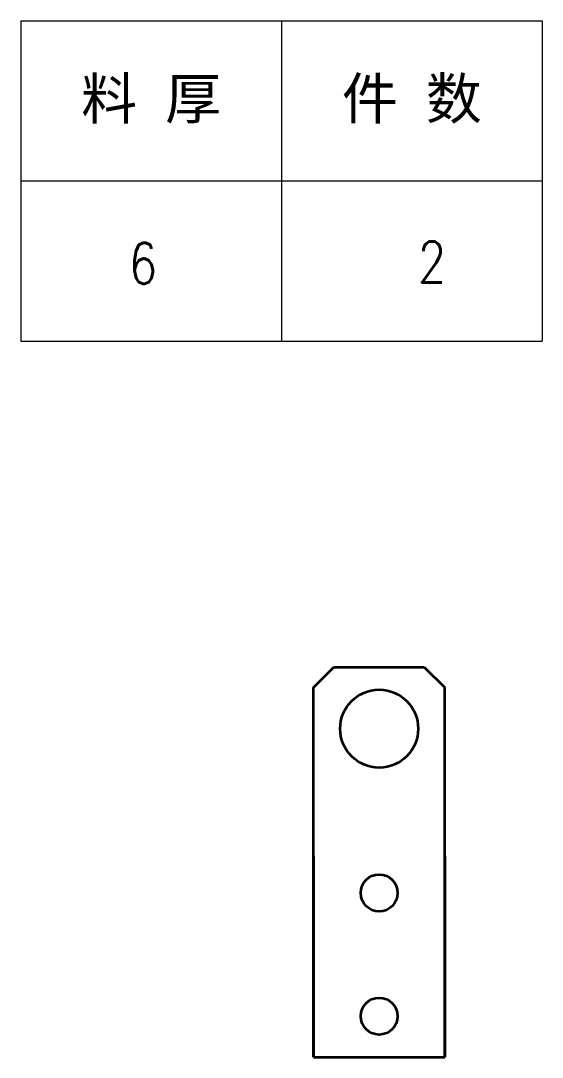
# Model space of a CAD drawing. Header units: millimetres. Extents: x 1333 to 104182, y -62616 to -5704.
# Drawn here: x 50996.4 to 51123.4, y -61692.1 to -61439.8 of the extents above; entities that cross this region are included whole.
import ezdxf
from ezdxf.enums import TextEntityAlignment as Align

# ---------------------------------------------------------------- set-up
doc = ezdxf.new("R2010")
doc.units = ezdxf.units.MM
doc.header["$LTSCALE"] = 0.5
doc.layers.add('标注线', color=3, linetype='Continuous', lineweight=18)
doc.styles.add('DIM', font='romans.shx', dxfattribs={"width": 0.8, "bigfont": 'bigfont.shx'})
doc.styles.get("Standard").update_dxf_attribs({"font": 'simplex.shx'})

# ---------------------------------------------------------------- blocks, each defined once
blk = doc.blocks.new('*T177')
at = {"color": 0, "linetype": 'ByBlock', "lineweight": -2, "transparency": 16777216}
for p, q in [((0, 0), (127, 0)), ((0, 0), (0, -78)), ((63.5, 0), (63.5, -78)), ((127, 0), (127, -78)), ((0, -39), (127, -39)), ((0, -78), (127, -78))]:
    blk.add_line(p, q, dxfattribs=at)
at = {"color": 0, "transparency": 16777216, "char_height": 10, "width": 60.5, "attachment_point": 5}
for s, insert in [('{\\fSimSun|b0|i0|c134|p2;料 厚}', (31.75, -19.5)), ('{\\fSimSun|b0|i0|c134|p2;件 数}', (95.25, -19.5))]:
    blk.add_mtext(s, dxfattribs=dict(at, insert=insert))
blk = doc.blocks.new('拆图参数')
blk.add_blockref('*T177', (-63.5, 78))
at = {"style": 'DIM', "width": 0.8}
blk.add_attdef('6', text='', height=10, dxfattribs=at).set_placement((-37.13, 18.91), align=Align.MIDDLE_LEFT)
blk.add_attdef('1', text='', height=10, dxfattribs=at).set_placement((36.65, 19.27), align=Align.MIDDLE_CENTER)

msp = doc.modelspace()

# ---------------------------------------------------------------- linework, layer by layer
at = {"lineweight": 35, "ltscale": 0.176777}
for p, q in [((51067.657, -61602.132), (51072.657, -61597.132)), ((51094.657, -61597.132), (51099.657, -61602.132))]:
    msp.add_line(p, q, dxfattribs=at)
at = {"lineweight": 35}
for p, q in [((51072.657, -61597.132), (51094.657, -61597.132)), ((51067.657, -61692.132), (51067.657, -61602.132)), ((51099.657, -61692.132), (51099.657, -61602.132)), ((51067.657, -61643.132), (51067.657, -61692.132)), ((51099.657, -61643.132), (51099.657, -61692.132)), ((51067.657, -61692.132), (51099.657, -61692.132)), ((51067.657, -61692.132), (51099.657, -61692.132))]:
    msp.add_line(p, q, dxfattribs=at)
for centre, radius in [((51083.657, -61612.132), 9.5), ((51083.657, -61652.132), 4.5), ((51083.657, -61682.132), 4.5)]:
    msp.add_circle(centre, radius, dxfattribs=at)

# ---------------------------------------------------------------- block references
at = {"layer": '标注线'}
msp.add_blockref('拆图参数', (51059.879, -61517.767), dxfattribs=at).add_auto_attribs({'1': '2', '6': '6'})

doc.saveas('drawing.dxf')
